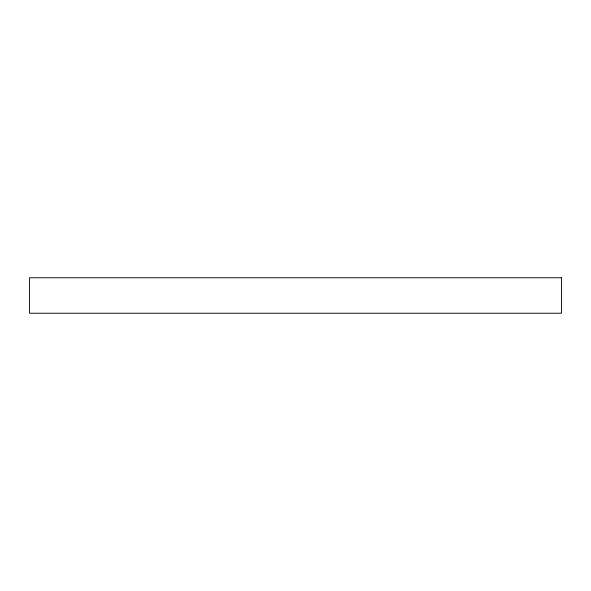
<?xml version="1.0" encoding="UTF-8"?>
<svg xmlns="http://www.w3.org/2000/svg" width="591" height="591" viewBox="0 0 591 591"><rect width="100%" height="100%" fill="white"/><g stroke="black" fill="none" stroke-linecap="round" stroke-linejoin="round"><path stroke-width="0.89" d="M561.45 277.77L29.55 277.77L29.55 313.23L561.45 313.23L561.45 277.77"/></g></svg>
